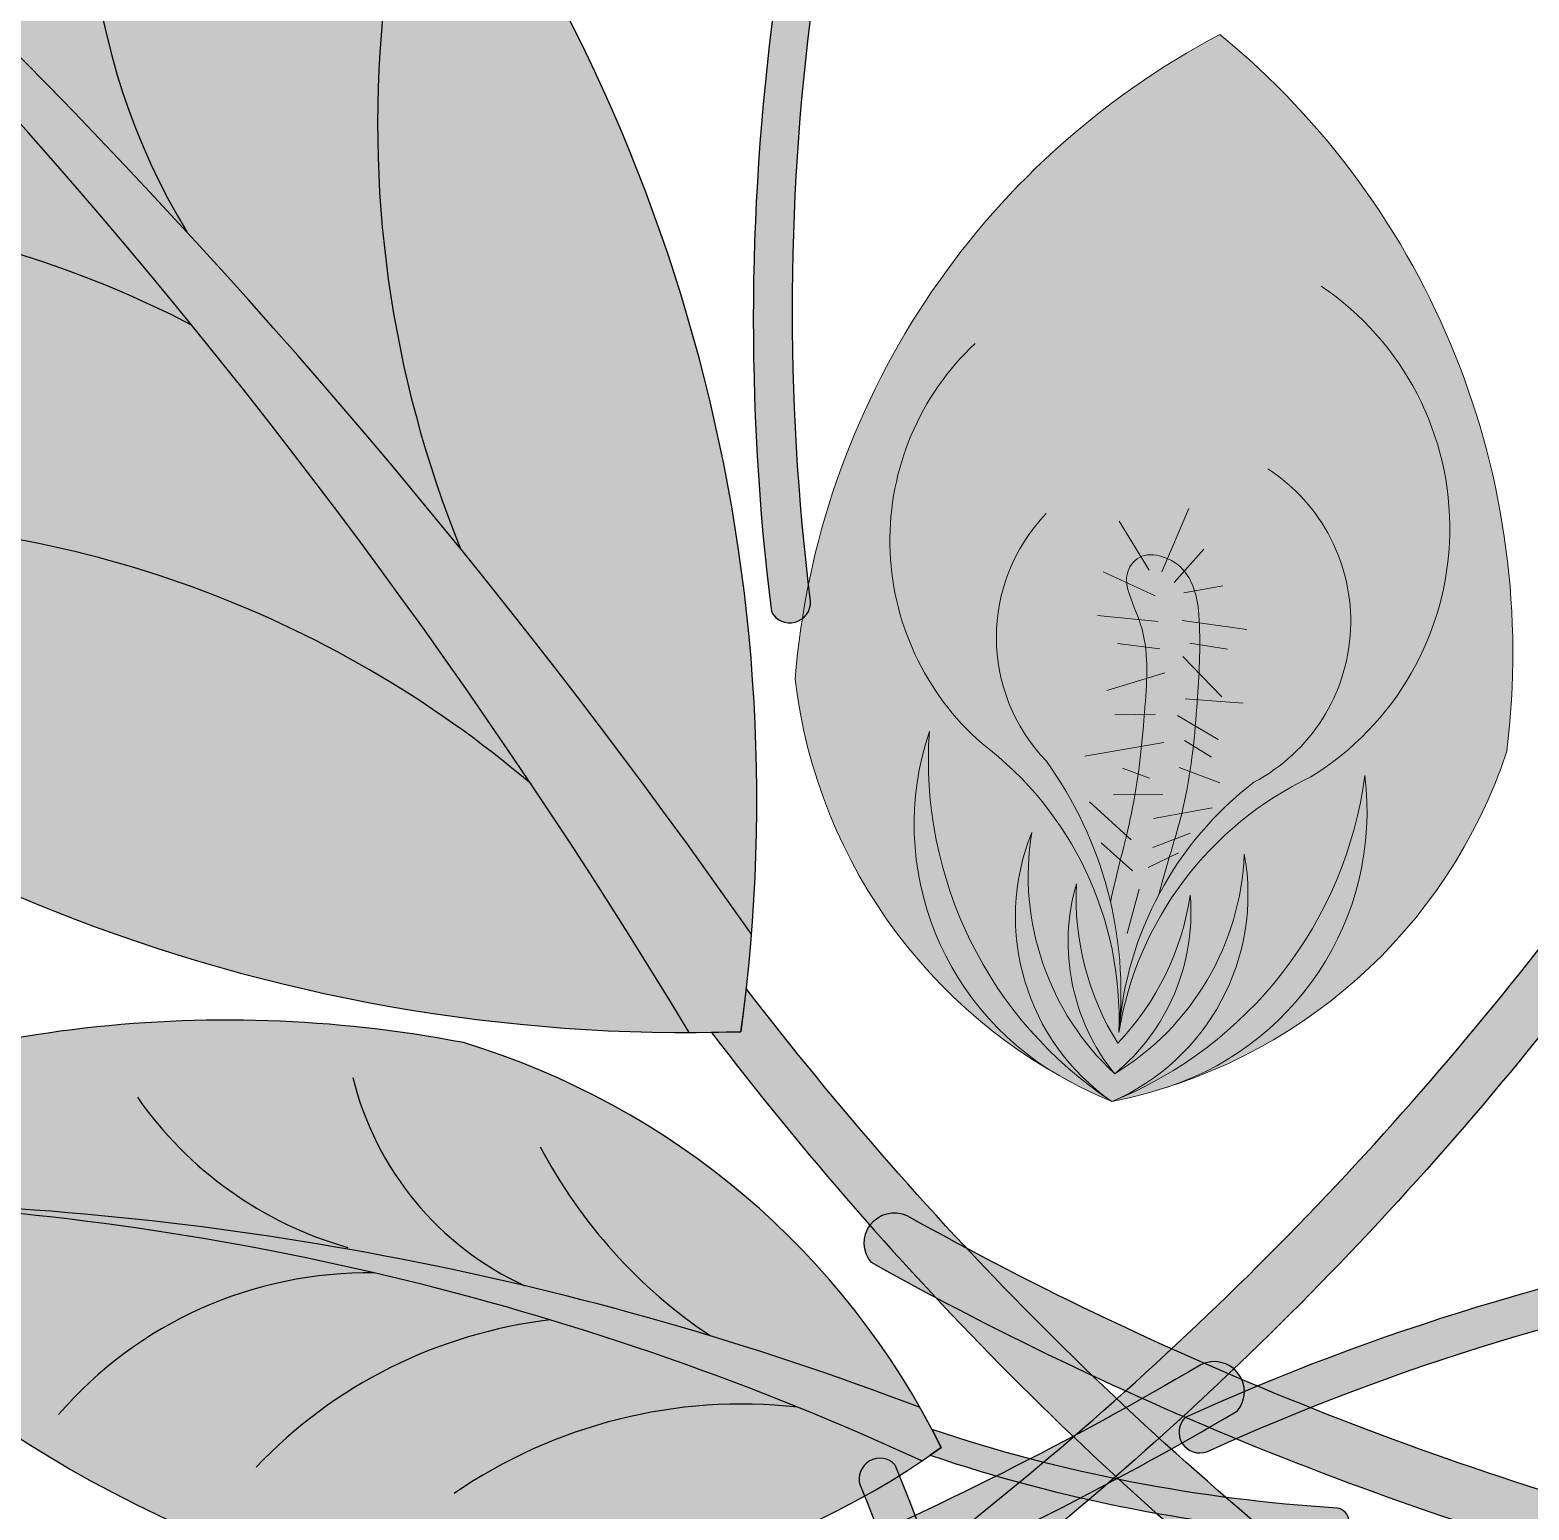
# Model space of a CAD drawing. Header units: inches. Extents: x 9636 to 21597, y -10243 to 557.
# Drawn here: x 14801.65 to 14808.63, y -8228.94 to -8222.05 of the extents above; entities that cross this region are included whole.
import ezdxf

# ---------------------------------------------------------------- set-up
doc = ezdxf.new("R2010")
doc.units = ezdxf.units.IN
doc.header["$MEASUREMENT"] = 0
doc.layers.add('MESA', color=7, linetype='Continuous')

# ---------------------------------------------------------------- blocks, each defined once
blk = doc.blocks.new('FF')
at = {"layer": 'MESA', "ltscale": 0.8}
h = blk.add_hatch(color=85, dxfattribs=at)
h.dxf.hatch_style = 1
h.set_gradient(color1=(103, 159, 96), color2=(179, 207, 175), one_color=1, tint=0.75, name='INVCURVED')
h.paths.add_polyline_path([(14799.05445458659, -8224.368329473942, 0.1995123331975758), (14804.7184335575, -8226.719750004242, 0.0967495278531692), (14797.31348600869, -8218.538044984636, -0.08665420676483183), (14805.00795919195, -8226.26197449086, 0.1924888780828612), (14803.24649439747, -8220.597007581164, 0.1586077411667837), (14796.25593269032, -8217.042105597138, 0.1586077411660197)])
h = blk.add_hatch(color=85, dxfattribs=at)
h.dxf.hatch_style = 1
h.set_gradient(color1=(103, 159, 96), color2=(52, 80, 48), one_color=1, tint=0.25)
h.paths.add_polyline_path([(14797.31348600872, -8218.538044984658, -0.09674952785286056), (14804.7184335575, -8226.719750004242, 0.007527451123012324), (14804.95898321219, -8226.7160436222, 0.01429188129494994), (14805.00795919195, -8226.26197449086, 0.08665420676455064)])
h = blk.add_hatch(color=35, dxfattribs=at)
h.dxf.hatch_style = 1
h.set_gradient(color1=(179, 116, 77), color2=(114, 74, 49), one_color=1, tint=0.3199999928474426, name='CURVED')
h.paths.add_polyline_path([(14805.19918860693, -8223.270735239954), (14805.017021281, -8223.304550142957, 0.03310768506175343), (14805.10054852382, -8224.758603124052, 0.8090823413515376), (14805.28283431246, -8224.710252687855, -0.032777259300629)])
h.paths.add_polyline_path([(14805.12615413882, -8221.852194507628, 0.03310768506174779), (14805.017021281, -8223.304550142957), (14805.19918860693, -8223.270735239954, -0.03277725930060161), (14805.30438681303, -8221.832632175396), (14805.19368970387, -8221.91771653667)])
h = blk.add_hatch(color=7, dxfattribs=at)
h.dxf.hatch_style = 1
h.set_gradient(color1=(237, 238, 238), one_color=1, tint=1)
h.paths.add_polyline_path([(14807.18920022608, -8222.070758182144, 0.2569091805170801), (14805.21141805087, -8225.073592197134, 0.2403030205165218), (14806.44663680453, -8226.923619413525, -0.3583807301859824), (14805.83639955202, -8225.316668057376, 0.2702333190890776), (14806.68593445048, -8227.040979058593, -0.3489770048102109), (14806.31273046278, -8225.788460215483, 0.2509502793129825), (14806.69902327128, -8226.911714696349, -0.2453890551403372), (14806.521024757, -8226.026351786953, 0.1532458537889449), (14806.71339820281, -8226.769748784256, 0.1518402250092038), (14807.04980791107, -8226.08696533719, 0.00137366511991412), (14807.05088621229, -8226.080003554713, -0.245389055139057), (14806.69902327121, -8226.911714696342, 0.2509502793127925), (14807.30263972059, -8225.888694684452, -0.3489770048638718), (14806.68593445058, -8227.040979058702, 0.2702333191166405), (14807.86387641593, -8225.521962699493, -0.358380731124288), (14806.94390052395, -8226.973970459627, 0.240303021013481), (14808.52489863525, -8225.409102714084, 0.2569091805174252)])
edge = h.paths.add_edge_path(flags=16)
edge.add_arc((14804.88885614053, -8226.531304657057), 1.839283122478519, 354.1341814342972, 355.63354212006226, ccw=False)
edge.add_arc((14808.33726398628, -8226.840045915607), 1.623254014835382, 174.0344041079167, 175.7333194462699, ccw=False)
edge.add_arc((14804.88885614053, -8226.531304657046), 1.839283122478519, 355.633542119707, 373.1926147437849)
edge.add_spline(control_points=[(14806.68033673461, -8226.108168088229), (14806.68177786654, -8226.101250222648), (14806.69546661585, -8226.036711266759), (14806.7113234923, -8225.972655135549), (14806.72559658653, -8225.915589053844)], knot_values=[0.2471511740125481, 0.2471511740125481, 0.2471511740125481, 0.2471511740125481, 0.247785628570655, 0.2530743171580143, 0.2530743171580143, 0.2530743171580143, 0.2530743171580143], degree=3, periodic=0)
edge.add_spline(control_points=[(14806.72559658653, -8225.915589053844), (14806.73508297698, -8225.87766096876), (14806.74462004341, -8225.839789739275), (14806.75373397988, -8225.80190014029)], knot_values=[0.2436361292652643, 0.2436361292652643, 0.2436361292652643, 0.2436361292652643, 0.2471511740125481, 0.2471511740125481, 0.2471511740125481, 0.2471511740125481], degree=3, periodic=0)
edge.add_spline(control_points=[(14806.75373397988, -8225.80190014029), (14806.76415070605, -8225.758594420626), (14806.77865053037, -8225.69490074394), (14806.79042735547, -8225.630912520564), (14806.7939456363, -8225.610416229762)], knot_values=[0.2377304945037521, 0.2377304945037521, 0.2377304945037521, 0.2377304945037521, 0.2417479965750198, 0.2436361292652643, 0.2436361292652643, 0.2436361292652643, 0.2436361292652643], degree=3, periodic=0)
edge.add_spline(control_points=[(14806.7939456363, -8225.610416229762), (14806.79937207646, -8225.578803660725), (14806.80421100443, -8225.54710031755), (14806.80857751946, -8225.515276663016)], knot_values=[0.2348183224622999, 0.2348183224622999, 0.2348183224622999, 0.2348183224622999, 0.2377304945037521, 0.2377304945037521, 0.2377304945037521, 0.2377304945037521], degree=3, periodic=0)
edge.add_spline(control_points=[(14806.80857751946, -8225.515276663016), (14806.81440631252, -8225.472795761121), (14806.81939330516, -8225.430100474428), (14806.82381227858, -8225.387120544148)], knot_values=[0.2309309092598198, 0.2309309092598198, 0.2309309092598198, 0.2309309092598198, 0.2348183224622999, 0.2348183224622999, 0.2348183224622999, 0.2348183224622999], degree=3, periodic=0)
edge.add_spline(control_points=[(14806.82381227858, -8225.387120544148), (14806.82888214856, -8225.33780984724), (14806.83320434174, -8225.28812447744), (14806.83719231466, -8225.237958331916)], knot_values=[0.2264708961110354, 0.2264708961110354, 0.2264708961110354, 0.2264708961110354, 0.2309309092598199, 0.2309309092598199, 0.2309309092598199, 0.2309309092598199], degree=3, periodic=0)
edge.add_spline(control_points=[(14806.83719231466, -8225.237958331916), (14806.83813408914, -8225.226111412077), (14806.84246805603, -8225.170366224544), (14806.84651121281, -8225.1139992577), (14806.84777713512, -8225.069926488459)], knot_values=[0.2215260703448321, 0.2215260703448321, 0.2215260703448321, 0.2215260703448321, 0.222579318859487, 0.2264708961110354, 0.2264708961110354, 0.2264708961110354, 0.2264708961110354], degree=3, periodic=0)
edge.add_spline(control_points=[(14806.84777713512, -8225.069926488459), (14806.84919492143, -8225.020566612015), (14806.84820938344, -8224.971568012257), (14806.84238191541, -8224.923876305113)], knot_values=[0.2171676473178, 0.2171676473178, 0.2171676473178, 0.2171676473178, 0.2215260703448321, 0.2215260703448321, 0.2215260703448321, 0.2215260703448321], degree=3, periodic=0)
edge.add_spline(control_points=[(14806.84238191541, -8224.923876305113), (14806.83797074189, -8224.887775481486), (14806.82925138611, -8224.844877430009), (14806.81488937715, -8224.803685951876), (14806.81224089869, -8224.796465831681)], knot_values=[0.2131642620453263, 0.2131642620453263, 0.2131642620453263, 0.2131642620453263, 0.2164634238997696, 0.2171676473178, 0.2171676473178, 0.2171676473178, 0.2171676473178], degree=3, periodic=0)
edge.add_spline(control_points=[(14806.81224089869, -8224.796465831681), (14806.79872313817, -8224.75961453879), (14806.77369652076, -8224.705389694602), (14806.75720507715, -8224.644590291007), (14806.75525663473, -8224.624519817231)], knot_values=[0.2077773224475375, 0.2077773224475375, 0.2077773224475375, 0.2077773224475375, 0.2113716592103856, 0.2131642620453263, 0.2131642620453263, 0.2131642620453263, 0.2131642620453263], degree=3, periodic=0)
edge.add_spline(control_points=[(14806.75525663473, -8224.624519817231), (14806.7535725435, -8224.607172366656), (14806.7562568673, -8224.559005957695), (14806.79270828158, -8224.516274662921), (14806.82094904364, -8224.503101076305)], knot_values=[0.203445163018474, 0.203445163018474, 0.203445163018474, 0.203445163018474, 0.2049945578871382, 0.2077773224475375, 0.2077773224475375, 0.2077773224475375, 0.2077773224475375], degree=3, periodic=0)
edge.add_spline(control_points=[(14806.82094904364, -8224.503101076305), (14806.82266304878, -8224.502301537148), (14806.85796366386, -8224.48707559886), (14806.90354811436, -8224.4955083052), (14806.94146952746, -8224.511128956956), (14806.94468630076, -8224.512530102233)], knot_values=[0.1996944706411438, 0.1996944706411438, 0.1996944706411438, 0.1996944706411438, 0.1998633638435843, 0.2031371852270858, 0.203445163018474, 0.203445163018474, 0.203445163018474, 0.203445163018474], degree=3, periodic=0)
edge.add_spline(control_points=[(14806.94468630076, -8224.512530102233), (14806.96710992786, -8224.522297268368), (14806.9948802356, -8224.539522110032), (14807.01714450013, -8224.563338781923), (14807.02274782632, -8224.57013267629)], knot_values=[0.1967564236367511, 0.1967564236367511, 0.1967564236367511, 0.1967564236367511, 0.1989032889930779, 0.1996944706411438, 0.1996944706411438, 0.1996944706411438, 0.1996944706411438], degree=3, periodic=0)
edge.add_spline(control_points=[(14807.02274782632, -8224.57013267629), (14807.03851110174, -8224.589245257705), (14807.0562195453, -8224.620190938558), (14807.06816407875, -8224.652771523719), (14807.07116195211, -8224.662171504531)], knot_values=[0.1936429904609736, 0.1936429904609736, 0.1936429904609736, 0.1936429904609736, 0.1958687424163022, 0.1967564236367511, 0.1967564236367511, 0.1967564236367511, 0.1967564236367511], degree=3, periodic=0)
edge.add_spline(control_points=[(14807.07116195211, -8224.662171504531), (14807.08638482966, -8224.709903593139), (14807.0910958883, -8224.760493239155), (14807.09326555206, -8224.81104967011)], knot_values=[0.1891354409754396, 0.1891354409754396, 0.1891354409754396, 0.1891354409754396, 0.1936429904609736, 0.1936429904609736, 0.1936429904609736, 0.1936429904609736], degree=3, periodic=0)
edge.add_spline(control_points=[(14807.09326555206, -8224.81104967011), (14807.09346283928, -8224.81564675942), (14807.09477157112, -8224.849775361867), (14807.09525234891, -8224.883769026304), (14807.09516145553, -8224.913105212197)], knot_values=[0.1860923947748148, 0.1860923947748148, 0.1860923947748148, 0.1860923947748148, 0.186502265629451, 0.1891354409754396, 0.1891354409754396, 0.1891354409754396, 0.1891354409754396], degree=3, periodic=0)
edge.add_spline(control_points=[(14807.09516145553, -8224.913105212197), (14807.09502304605, -8224.95777740226), (14807.09370919213, -8225.002266779298), (14807.09161898395, -8225.046651722729)], knot_values=[0.1820826809719926, 0.1820826809719926, 0.1820826809719926, 0.1820826809719926, 0.1860923947748149, 0.1860923947748149, 0.1860923947748149, 0.1860923947748149], degree=3, periodic=0)
edge.add_spline(control_points=[(14807.09161898395, -8225.046651722729), (14807.08969458678, -8225.087515719124), (14807.08711212236, -8225.12829119364), (14807.08418303942, -8225.169039313336)], knot_values=[0.1783910477803653, 0.1783910477803653, 0.1783910477803653, 0.1783910477803653, 0.1820826809719925, 0.1820826809719925, 0.1820826809719925, 0.1820826809719925], degree=3, periodic=0)
edge.add_spline(control_points=[(14807.08418303942, -8225.169039313336), (14807.08329673842, -8225.181369144879), (14807.08024664303, -8225.222325584435), (14807.07694147859, -8225.263273083177), (14807.07440094719, -8225.291884572764)], knot_values=[0.1746797876871894, 0.1746797876871894, 0.1746797876871894, 0.1746797876871894, 0.175796826109966, 0.1783910477803653, 0.1783910477803653, 0.1783910477803653, 0.1783910477803653], degree=3, periodic=0)
edge.add_spline(control_points=[(14807.07440094719, -8225.291884572764), (14807.07164378176, -8225.322935797074), (14807.06861551175, -8225.353973625823), (14807.06518122554, -8225.38498910542)], knot_values=[0.171864353741853, 0.171864353741853, 0.171864353741853, 0.171864353741853, 0.1746797876871893, 0.1746797876871893, 0.1746797876871893, 0.1746797876871893], degree=3, periodic=0)
edge.add_spline(control_points=[(14807.06518122554, -8225.38498910542), (14807.0607843735, -8225.424697640594), (14807.05572201221, -8225.464369542824), (14807.04971102496, -8225.5039860227)], knot_values=[0.1682598066156458, 0.1682598066156458, 0.1682598066156458, 0.1682598066156458, 0.171864353741853, 0.171864353741853, 0.171864353741853, 0.171864353741853], degree=3, periodic=0)
edge.add_spline(control_points=[(14807.04971102496, -8225.5039860227), (14807.04129652087, -8225.559443307557), (14807.02924739329, -8225.624358701723), (14807.01357290023, -8225.689053803162), (14807.01119544487, -8225.698580435304)], knot_values=[0.1623418216133556, 0.1623418216133556, 0.1623418216133556, 0.1623418216133556, 0.1673876610569998, 0.1682598066156458, 0.1682598066156458, 0.1682598066156458, 0.1682598066156458], degree=3, periodic=0)
edge.add_spline(control_points=[(14807.01119544487, -8225.698580435304), (14807.00114137895, -8225.738867790053), (14806.98988063803, -8225.779018918356), (14806.97826513129, -8225.818819571172)], knot_values=[0.1586535887747186, 0.1586535887747186, 0.1586535887747186, 0.1586535887747186, 0.1623418216133555, 0.1623418216133555, 0.1623418216133555, 0.1623418216133555], degree=3, periodic=0)
edge.add_spline(control_points=[(14806.97826513129, -8225.818819571172), (14806.97001233562, -8225.84709786008), (14806.96158045147, -8225.875199226306), (14806.95327502873, -8225.903046826259)], knot_values=[0.1560331062850654, 0.1560331062850654, 0.1560331062850654, 0.1560331062850654, 0.1586535887747186, 0.1586535887747186, 0.1586535887747186, 0.1586535887747186], degree=3, periodic=0)
edge.add_spline(control_points=[(14806.95327502873, -8225.903046826259), (14806.94037969225, -8225.946284140271), (14806.92319615425, -8226.004459693238), (14806.90871075068, -8226.060959991364), (14806.90503419666, -8226.076061997552)], knot_values=[0.1504801710943955, 0.1504801710943955, 0.1504801710943955, 0.1504801710943955, 0.1545488385723417, 0.1560331062850654, 0.1560331062850654, 0.1560331062850654, 0.1560331062850654], degree=3, periodic=0)
edge.add_arc((14808.33726398628, -8226.84004591562), 1.623254014835383, 151.9235256810907, 174.0344041075157)
at = {"layer": 'MESA', "lineweight": 5, "ltscale": 0.8}
h = blk.add_hatch(color=95, dxfattribs=at)
h.dxf.hatch_style = 1
h.set_gradient(color1=(68, 182, 53), color2=(121, 213, 109), one_color=1, tint=0.6299999952316284, name='CYLINDER')
edge = h.paths.add_edge_path()
edge.add_spline(control_points=[(14807.07116195211, -8224.662171504531), (14807.06816407875, -8224.652771523719), (14807.0562195453, -8224.620190938558), (14807.03851110174, -8224.589245257705), (14807.02274782632, -8224.57013267629)], knot_values=[0.1936429904609736, 0.1936429904609736, 0.1936429904609736, 0.1936429904609736, 0.1945306716814224, 0.1967564236367511, 0.1967564236367511, 0.1967564236367511, 0.1967564236367511], degree=3, periodic=0)
edge.add_spline(control_points=[(14807.02274782632, -8224.57013267629), (14807.01714450013, -8224.563338781923), (14806.9948802356, -8224.539522110032), (14806.96710992786, -8224.522297268368), (14806.94468630076, -8224.512530102233)], knot_values=[0.1967564236367511, 0.1967564236367511, 0.1967564236367511, 0.1967564236367511, 0.197547605284817, 0.1996944706411439, 0.1996944706411439, 0.1996944706411439, 0.1996944706411439], degree=3, periodic=0)
edge.add_spline(control_points=[(14806.94468630076, -8224.512530102233), (14806.94146952746, -8224.511128956956), (14806.90354811436, -8224.4955083052), (14806.85796366386, -8224.48707559886), (14806.82266304878, -8224.502301537148), (14806.82094904364, -8224.503101076305)], knot_values=[0.1996944706411439, 0.1996944706411439, 0.1996944706411439, 0.1996944706411439, 0.2000024484325321, 0.2032762698160336, 0.2034451630184741, 0.2034451630184741, 0.2034451630184741, 0.2034451630184741], degree=3, periodic=0)
edge.add_spline(control_points=[(14806.82094904364, -8224.503101076305), (14806.79270828158, -8224.516274662921), (14806.7562568673, -8224.559005957695), (14806.7535725435, -8224.607172366656), (14806.75525663473, -8224.624519817231)], knot_values=[0.2034451630184741, 0.2034451630184741, 0.2034451630184741, 0.2034451630184741, 0.2062279275788734, 0.2077773224475375, 0.2077773224475375, 0.2077773224475375, 0.2077773224475375], degree=3, periodic=0)
edge.add_spline(control_points=[(14806.75525663473, -8224.624519817231), (14806.75720507715, -8224.644590291007), (14806.77369652076, -8224.705389694602), (14806.79872313817, -8224.75961453879), (14806.81224089869, -8224.796465831681)], knot_values=[0.2077773224475375, 0.2077773224475375, 0.2077773224475375, 0.2077773224475375, 0.2095699252824783, 0.2131642620453263, 0.2131642620453263, 0.2131642620453263, 0.2131642620453263], degree=3, periodic=0)
edge.add_spline(control_points=[(14806.81224089869, -8224.796465831681), (14806.81488937715, -8224.803685951876), (14806.82925138611, -8224.844877430009), (14806.83797074189, -8224.887775481486), (14806.84238191541, -8224.923876305113)], knot_values=[0.2131642620453263, 0.2131642620453263, 0.2131642620453263, 0.2131642620453263, 0.2138684854633567, 0.2171676473178, 0.2171676473178, 0.2171676473178, 0.2171676473178], degree=3, periodic=0)
edge.add_spline(control_points=[(14806.84238191541, -8224.923876305113), (14806.84820938344, -8224.971568012257), (14806.84919492143, -8225.020566612015), (14806.84777713512, -8225.069926488459)], knot_values=[0.2171676473178, 0.2171676473178, 0.2171676473178, 0.2171676473178, 0.2215260703448321, 0.2215260703448321, 0.2215260703448321, 0.2215260703448321], degree=3, periodic=0)
edge.add_spline(control_points=[(14806.84777713512, -8225.069926488459), (14806.84651121281, -8225.1139992577), (14806.84246805603, -8225.170366224544), (14806.83813408914, -8225.226111412077), (14806.83719231466, -8225.237958331916)], knot_values=[0.2215260703448321, 0.2215260703448321, 0.2215260703448321, 0.2215260703448321, 0.2254176475963806, 0.2264708961110354, 0.2264708961110354, 0.2264708961110354, 0.2264708961110354], degree=3, periodic=0)
edge.add_spline(control_points=[(14806.83719231466, -8225.237958331916), (14806.83320434174, -8225.28812447744), (14806.82888214856, -8225.33780984724), (14806.82381227858, -8225.387120544148)], knot_values=[0.2264708961110354, 0.2264708961110354, 0.2264708961110354, 0.2264708961110354, 0.2309309092598199, 0.2309309092598199, 0.2309309092598199, 0.2309309092598199], degree=3, periodic=0)
edge.add_spline(control_points=[(14806.82381227858, -8225.387120544148), (14806.81939330516, -8225.430100474428), (14806.81440631252, -8225.472795761121), (14806.80857751946, -8225.515276663016)], knot_values=[0.2309309092598199, 0.2309309092598199, 0.2309309092598199, 0.2309309092598199, 0.2348183224622999, 0.2348183224622999, 0.2348183224622999, 0.2348183224622999], degree=3, periodic=0)
edge.add_spline(control_points=[(14806.80857751946, -8225.515276663016), (14806.80421100443, -8225.54710031755), (14806.79937207646, -8225.578803660725), (14806.7939456363, -8225.610416229762)], knot_values=[0.2348183224622999, 0.2348183224622999, 0.2348183224622999, 0.2348183224622999, 0.2377304945037521, 0.2377304945037521, 0.2377304945037521, 0.2377304945037521], degree=3, periodic=0)
edge.add_spline(control_points=[(14806.7939456363, -8225.610416229762), (14806.79042735547, -8225.630912520564), (14806.77865053037, -8225.69490074394), (14806.76415070605, -8225.758594420626), (14806.75373397988, -8225.80190014029)], knot_values=[0.2377304945037521, 0.2377304945037521, 0.2377304945037521, 0.2377304945037521, 0.2396186271939966, 0.2436361292652643, 0.2436361292652643, 0.2436361292652643, 0.2436361292652643], degree=3, periodic=0)
edge.add_spline(control_points=[(14806.75373397988, -8225.80190014029), (14806.74462004341, -8225.839789739275), (14806.73508297698, -8225.87766096876), (14806.72559658653, -8225.915589053844)], knot_values=[0.2436361292652643, 0.2436361292652643, 0.2436361292652643, 0.2436361292652643, 0.2471511740125481, 0.2471511740125481, 0.2471511740125481, 0.2471511740125481], degree=3, periodic=0)
edge.add_spline(control_points=[(14806.72559658653, -8225.915589053844), (14806.7113234923, -8225.972655135549), (14806.69546661585, -8226.036711266759), (14806.68177786654, -8226.101250222648), (14806.68033673461, -8226.108168088229)], knot_values=[0.2471511740125481, 0.2471511740125481, 0.2471511740125481, 0.2471511740125481, 0.2524398625999075, 0.2530743171580144, 0.2530743171580144, 0.2530743171580144, 0.2530743171580144], degree=3, periodic=0)
edge.add_arc((14805.10840132978, -8226.513103490144), 1.623254014835383, 355.7333194394512, 374.44550377751204, ccw=False)
edge.add_arc((14808.33726398628, -8226.84004591562), 1.623254014835383, 151.9235256807927, 172.7029852161997, ccw=False)
edge.add_spline(control_points=[(14806.90503419666, -8226.076061997552), (14806.90871075068, -8226.060959991364), (14806.92319615425, -8226.004459693238), (14806.94037969225, -8225.946284140271), (14806.95327502873, -8225.903046826259)], knot_values=[0.1504801710943955, 0.1504801710943955, 0.1504801710943955, 0.1504801710943955, 0.1519644388071193, 0.1560331062850654, 0.1560331062850654, 0.1560331062850654, 0.1560331062850654], degree=3, periodic=0)
edge.add_spline(control_points=[(14806.95327502873, -8225.903046826259), (14806.96158045147, -8225.875199226306), (14806.97001233562, -8225.84709786008), (14806.97826513129, -8225.818819571172)], knot_values=[0.1560331062850654, 0.1560331062850654, 0.1560331062850654, 0.1560331062850654, 0.1586535887747186, 0.1586535887747186, 0.1586535887747186, 0.1586535887747186], degree=3, periodic=0)
edge.add_spline(control_points=[(14806.97826513129, -8225.818819571172), (14806.98988063803, -8225.779018918356), (14807.00114137895, -8225.738867790053), (14807.01119544487, -8225.698580435304)], knot_values=[0.1586535887747186, 0.1586535887747186, 0.1586535887747186, 0.1586535887747186, 0.1623418216133556, 0.1623418216133556, 0.1623418216133556, 0.1623418216133556], degree=3, periodic=0)
edge.add_spline(control_points=[(14807.01119544487, -8225.698580435304), (14807.01357290023, -8225.689053803162), (14807.02924739329, -8225.624358701723), (14807.04129652087, -8225.559443307557), (14807.04971102496, -8225.5039860227)], knot_values=[0.1623418216133556, 0.1623418216133556, 0.1623418216133556, 0.1623418216133556, 0.1632139671720015, 0.1682598066156458, 0.1682598066156458, 0.1682598066156458, 0.1682598066156458], degree=3, periodic=0)
edge.add_spline(control_points=[(14807.04971102496, -8225.5039860227), (14807.05572201221, -8225.464369542824), (14807.0607843735, -8225.424697640594), (14807.06518122554, -8225.38498910542)], knot_values=[0.1682598066156458, 0.1682598066156458, 0.1682598066156458, 0.1682598066156458, 0.171864353741853, 0.171864353741853, 0.171864353741853, 0.171864353741853], degree=3, periodic=0)
edge.add_spline(control_points=[(14807.06518122554, -8225.38498910542), (14807.06861551175, -8225.353973625823), (14807.07164378176, -8225.322935797074), (14807.07440094719, -8225.291884572764)], knot_values=[0.171864353741853, 0.171864353741853, 0.171864353741853, 0.171864353741853, 0.1746797876871894, 0.1746797876871894, 0.1746797876871894, 0.1746797876871894], degree=3, periodic=0)
edge.add_spline(control_points=[(14807.07440094719, -8225.291884572764), (14807.07694147859, -8225.263273083177), (14807.08024664303, -8225.222325584435), (14807.08329673842, -8225.181369144879), (14807.08418303942, -8225.169039313336)], knot_values=[0.1746797876871894, 0.1746797876871894, 0.1746797876871894, 0.1746797876871894, 0.1772740093575887, 0.1783910477803653, 0.1783910477803653, 0.1783910477803653, 0.1783910477803653], degree=3, periodic=0)
edge.add_spline(control_points=[(14807.08418303942, -8225.169039313336), (14807.08711212236, -8225.12829119364), (14807.08969458678, -8225.087515719124), (14807.09161898395, -8225.046651722729)], knot_values=[0.1783910477803653, 0.1783910477803653, 0.1783910477803653, 0.1783910477803653, 0.1820826809719925, 0.1820826809719925, 0.1820826809719925, 0.1820826809719925], degree=3, periodic=0)
edge.add_spline(control_points=[(14807.09161898395, -8225.046651722729), (14807.09370919213, -8225.002266779298), (14807.09502304605, -8224.95777740226), (14807.09516145553, -8224.913105212197)], knot_values=[0.1820826809719925, 0.1820826809719925, 0.1820826809719925, 0.1820826809719925, 0.1860923947748148, 0.1860923947748148, 0.1860923947748148, 0.1860923947748148], degree=3, periodic=0)
edge.add_spline(control_points=[(14807.09516145553, -8224.913105212197), (14807.09525234891, -8224.883769026304), (14807.09477157112, -8224.849775361867), (14807.09346283928, -8224.81564675942), (14807.09326555206, -8224.81104967011)], knot_values=[0.1860923947748148, 0.1860923947748148, 0.1860923947748148, 0.1860923947748148, 0.1887255701208035, 0.1891354409754396, 0.1891354409754396, 0.1891354409754396, 0.1891354409754396], degree=3, periodic=0)
edge.add_spline(control_points=[(14807.09326555206, -8224.81104967011), (14807.0910958883, -8224.760493239155), (14807.08638482966, -8224.709903593139), (14807.07116195211, -8224.662171504531)], knot_values=[0.1891354409754396, 0.1891354409754396, 0.1891354409754396, 0.1891354409754396, 0.1936429904609736, 0.1936429904609736, 0.1936429904609736, 0.1936429904609736], degree=3, periodic=0)
h = blk.add_hatch(color=83, dxfattribs=at)
h.dxf.hatch_style = 1
h.set_gradient(color1=(117, 211, 105), one_color=1, tint=1)
h.paths.add_polyline_path([(14805.83639955202, -8225.316668057376, 0.3583807301414101), (14806.44663680434, -8226.92361941342, 0.02724021252780064), (14806.68593445067, -8227.040979058718, -0.27023331912118)])
h.paths.add_polyline_path([(14806.69902327125, -8226.911714696318, -0.2509502793036039), (14806.31273046278, -8225.788460215483, 0.3489770048638718), (14806.68593445065, -8227.04097905871, 0.3489770048564635), (14807.30263972059, -8225.888694684449, -0.2509502793046178)])
h.paths.add_polyline_path([(14806.521024757, -8226.026351786953, 0.2453890551401661), (14806.69902327128, -8226.911714696349, 0.2453890551330679), (14807.05088621229, -8226.080003554713, -0.1532458537798691), (14806.71339820279, -8226.76974878422, -0.1532458537804744)], flags=17)
h.paths.add_polyline_path([(14806.68593445058, -8227.040979058698, 0.02724021243329556), (14806.94390052758, -8226.973970458435, 0.3583807303279284), (14807.86387641593, -8225.52196269949, -0.2702333191168038)])
at = {"layer": 'MESA', "ltscale": 0.8}
h = blk.add_hatch(color=35, dxfattribs=at)
h.dxf.hatch_style = 1
h.set_gradient(color1=(179, 116, 77), color2=(114, 74, 49), one_color=1, tint=0.3199999928474426, name='CURVED')
h.paths.add_polyline_path([(14807.36469426888, -8227.807743299156), (14807.51522857317, -8228.031269418409, -0.03310768506175343), (14805.92097631016, -8229.426271611102, -0.8090823413515376), (14805.78540747748, -8229.187810695797, 0.032777259300629)])
h.paths.add_polyline_path([(14808.91139672771, -8226.438038148324, -0.03310768506174779), (14807.51522857317, -8228.031269418409), (14807.36469426888, -8227.807743299156, 0.03277725930060161), (14808.7500793664, -8226.233119242326), (14808.77457313365, -8226.434711683787)])
h = blk.add_hatch(color=35, dxfattribs=at)
h.dxf.hatch_style = 1
h.set_gradient(color1=(179, 116, 77), color2=(114, 74, 49), one_color=1, tint=0.3199999928474426, name='CURVED')
h.paths.add_polyline_path([(14806.36554869593, -8228.09246934488), (14806.21447608539, -8228.315631996544, 0.03310768506175343), (14807.80536147829, -8229.714472610192, 0.8090823413515376), (14807.9415046566, -8229.47633913602, -0.032777259300629)])
h.paths.add_polyline_path([(14804.82215199808, -8226.719040304331, 0.03310768506174779), (14806.21447608539, -8228.315631996544), (14806.36554869593, -8228.09246934488, -0.03277725930060161), (14804.98396278715, -8226.514510801242), (14804.95898321218, -8226.716043622198)])
h = blk.add_hatch(color=85, dxfattribs=at)
h.dxf.hatch_style = 1
h.set_gradient(color1=(103, 159, 96), color2=(179, 207, 175), one_color=1, tint=0.75, name='INVCURVED')
h.paths.add_polyline_path([(14803.04347423379, -8229.277811181064, 0.1995123331975758), (14805.80064126292, -8228.715348880061, 0.0967495278531692), (14800.88290814829, -8227.509541988507, -0.08665420676483183), (14805.792989494, -8228.46693371336, 0.1924888780828612), (14803.66713478949, -8226.766764257236, 0.1586077411667837), (14800.09638774874, -8227.212881164458, 0.1586077411660197)])
h = blk.add_hatch(color=85, dxfattribs=at)
h.dxf.hatch_style = 1
h.set_gradient(color1=(103, 159, 96), color2=(52, 80, 48), one_color=1, tint=0.25)
h.paths.add_polyline_path([(14800.8829081483, -8227.509541988507, -0.09674952785286056), (14805.80064126292, -8228.715348880063, 0.007527451123012324), (14805.89111141913, -8228.65209783143, 0.01429188129494994), (14805.792989494, -8228.46693371336, 0.08665420676455064)])
h = blk.add_hatch(color=35, dxfattribs=at)
h.dxf.hatch_style = 1
h.set_gradient(color1=(179, 116, 77), color2=(114, 74, 49), one_color=1, tint=0.3199999928474426, name='CURVED')
h.paths.add_polyline_path([(14807.6261237842, -8228.472590428131), (14807.48089250522, -8228.699597869336, -0.03310768506175343), (14805.56696259342, -8227.791553989098, -0.8090823413515376), (14805.73184820111, -8227.572338905447, 0.032777259300629)])
h.paths.add_polyline_path([(14809.49793420272, -8229.347065386868, -0.03310768506174779), (14807.48089250522, -8228.699597869336), (14807.6261237842, -8228.472590428131, 0.03277725930060161), (14809.62180476403, -8229.117563462834), (14809.44657718118, -8229.220202399378)])
h = blk.add_hatch(color=35, dxfattribs=at)
h.dxf.hatch_style = 1
h.set_gradient(color1=(179, 116, 77), color2=(114, 74, 49), one_color=1, tint=0.3199999928474426, name='CURVED')
h.paths.add_polyline_path([(14808.47693185657, -8228.161504543763), (14808.39014268402, -8227.997809639051, 0.03310768506175343), (14807.02774989787, -8228.512720085995, 0.8090823413515376), (14807.12844369309, -8228.672177393848, -0.032777259300629)])
h.paths.add_polyline_path([(14809.80858101015, -8227.667235007411, 0.03310768506174779), (14808.39014268402, -8227.997809639051), (14808.47693185657, -8228.161504543763, -0.03277725930060161), (14809.88059332723, -8227.831441576058), (14809.76627683795, -8227.75128586018)])
h = blk.add_hatch(color=35, dxfattribs=at)
h.dxf.hatch_style = 1
h.set_gradient(color1=(179, 116, 77), color2=(114, 74, 49), one_color=1, tint=0.3199999928474426, name='CURVED')
h.paths.add_polyline_path([(14805.22788925757, -8229.210829364398), (14805.37834581523, -8229.434407822693, 0.03310768506175343), (14807.27070334969, -8228.48222382918, 0.8090823413515376), (14807.10077845481, -8228.266891419584, -0.032777259300629)])
h.paths.add_polyline_path([(14803.37686142115, -8230.12847670688, 0.03310768506174779), (14805.37834581523, -8229.434407822693), (14805.22788925757, -8229.210829364398, -0.03277725930060161), (14803.24770198926, -8229.90190907846), (14803.42526266036, -8230.00045685959)])
h = blk.add_hatch(color=35, dxfattribs=at)
h.dxf.hatch_style = 1
h.set_gradient(color1=(179, 116, 77), color2=(114, 74, 49), one_color=1, tint=0.3199999928474426, name='CURVED')
h.paths.add_polyline_path([(14806.7795514596, -8228.813609626535), (14806.77950739612, -8228.937263504635, 0.03310768506175343), (14807.74376244426, -8229.05990785892, 0.8090823413515376), (14807.73428362777, -8228.934402363788, -0.032777259300629)])
h.paths.add_polyline_path([(14805.83987791764, -8228.688414396342, 0.03310768506174779), (14806.77950739612, -8228.937263504635), (14806.7795514596, -8228.813609626535, -0.03277725930060161), (14805.8487934778, -8228.569081555273), (14805.89111141913, -8228.652097831431)])
h = blk.add_hatch(color=35, dxfattribs=at)
h.dxf.hatch_style = 1
h.set_gradient(color1=(179, 116, 77), color2=(114, 74, 49), one_color=1, tint=0.3199999928474426, name='CURVED')
h.paths.add_polyline_path([(14805.96938227383, -8230.196514537354), (14806.13646299098, -8230.116436973338, 0.03310768506175343), (14805.67724090861, -8228.734278534086, 0.8090823413515376), (14805.51383026872, -8228.82842117157, -0.032777259300629)])
h.paths.add_polyline_path([(14806.40922752954, -8231.547117363441, 0.03310768506174779), (14806.13646299098, -8230.116436973338), (14805.96938227383, -8230.196514537354, -0.03277725930060161), (14806.2422349829, -8231.612409479083), (14806.3269618972, -8231.501438543695)])
at = {"layer": 'MESA', "lineweight": 9, "ltscale": 0.8}
for p, q in [((14806.91877902234, -8224.573291327), (14807.0443617433, -8224.278757883105)), ((14806.85908711919, -8224.56533690198), (14806.71920350164, -8224.33706706099)), ((14806.97549582071, -8224.623005630867), (14807.11336455144, -8224.468736472458)), ((14806.88768167621, -8224.685715113324), (14806.64552887698, -8224.573813225365)), ((14807.02153555702, -8224.671078476213), (14807.20226074679, -8224.638641823418)), ((14806.90090506247, -8224.805443629351), (14806.61932890362, -8224.77693229204)), ((14807.01293169725, -8224.799696665572), (14807.31361380412, -8224.842189899988)), ((14806.90852268724, -8224.932291367448), (14806.71239877685, -8224.90733860554)), ((14807.04874530065, -8224.905707245493), (14807.22419114683, -8224.933670408995)), ((14807.01588614731, -8224.968678412532), (14807.19759201702, -8225.155759852456)), ((14806.9319610467, -8225.044521769392), (14806.66289848964, -8225.125718503421)), ((14807.02714832884, -8225.164618287543), (14807.29706511206, -8225.185540793327)), ((14806.88859377542, -8225.237069550954), (14806.69943895887, -8225.240340220673)), ((14806.99208382467, -8225.243391861175), (14807.18143794423, -8225.35493967073)), ((14806.92716010435, -8225.369353524115), (14806.55959636258, -8225.432543168552)), ((14807.0234049755, -8225.35962456839), (14807.15003597125, -8225.436508840621)), ((14806.99970967589, -8225.48514061078), (14807.189116209, -8225.556527567407)), ((14806.86158383309, -8225.535425460328), (14806.7352315237, -8225.487396331382)), ((14806.92286862905, -8225.609895570287), (14806.69403858731, -8225.61081970746)), ((14806.77502529008, -8225.821338362295), (14806.58167267648, -8225.644814184388)), ((14806.87941932269, -8225.72196518715), (14807.15320518391, -8225.673379645143)), ((14806.78275414827, -8225.96626067403), (14806.63591567938, -8225.836084667591)), ((14806.8769996016, -8225.85729179049), (14807.05008117391, -8225.7915356321)), ((14806.85469695758, -8225.951121559594), (14806.99609833466, -8225.882162678401)), ((14806.8124225578, -8226.052546529061), (14806.75638649554, -8226.258273371986))]:
    blk.add_line(p, q, dxfattribs=at)
at = {"layer": 'MESA', "ltscale": 0.8}
for points in [[(14805.30438681303, -8221.832632175396), (14805.19368970388, -8221.917716536673), (14805.12615413882, -8221.852194507628, 0.06628802967972178), (14805.10054852382, -8224.758603124052, 0.8090823413515378), (14805.28283431246, -8224.710252687855, -0.06562502276091056)], [(14808.7500793664, -8226.233119242328), (14808.77457313365, -8226.43471168379), (14808.91139672771, -8226.438038148326, -0.06628802967972178), (14805.92097631016, -8229.426271611104, -0.8090823413515378), (14805.78540747748, -8229.1878106958, 0.06562502276091056)], [(14804.98396278715, -8226.514510801242), (14804.95898321219, -8226.7160436222), (14804.82215199808, -8226.719040304331, 0.06628802967972178), (14807.80536147829, -8229.714472610192, 0.8090823413515378), (14807.9415046566, -8229.47633913602, -0.06562502276091056)], [(14809.62180476403, -8229.117563462836), (14809.44657718117, -8229.220202399376), (14809.49793420272, -8229.34706538687, -0.06628802967972178), (14805.56696259342, -8227.7915539891, -0.8090823413515378), (14805.73184820111, -8227.57233890545, 0.06562502276091056)], [(14809.88059332723, -8227.831441576058), (14809.76627683795, -8227.751285860184), (14809.80858101015, -8227.667235007411, 0.06628802967972178), (14807.02774989787, -8228.512720085995, 0.8090823413515378), (14807.12844369309, -8228.672177393848, -0.06562502276091056)], [(14803.24770198926, -8229.90190907846), (14803.42526266036, -8230.000456859587), (14803.37686142115, -8230.12847670688, 0.06628802967972178), (14807.27070334969, -8228.48222382918, 0.8090823413515378), (14807.10077845481, -8228.266891419584, -0.06562502276091056)], [(14805.8487934778, -8228.569081555275), (14805.89111141913, -8228.652097831431), (14805.83987791764, -8228.688414396343, 0.06628802967972178), (14807.74376244426, -8229.059907858922, 0.8090823413515378), (14807.73428362777, -8228.93440236379, -0.06562502276091056)], [(14806.2422349829, -8231.612409479083), (14806.3269618972, -8231.501438543692), (14806.40922752954, -8231.547117363441, 0.06628802967972178), (14805.67724090861, -8228.734278534086, 0.8090823413515378), (14805.51383026872, -8228.82842117157, -0.06562502276091056)]]:
    blk.add_lwpolyline(points, format="xyb", close=True, dxfattribs=at)
for centre, radius, start, end in [((14780.07239399589, -8241.584115968795), 28.78153299601394, 31.09475735859386, 53.19931744132401), ((14779.04428076793, -8244.432107318558), 31.69016131675633, 34.98544073689261, 54.79563633501697), ((14805.07718402849, -8221.355915586937), 3.154423388816684, 159.7133362597722, 211.210524387793), ((14797.04231260341, -8225.632474234118), 7.990481596672286, 352.2062487514263, 39.06363436758281), ((14808.53407390269, -8222.485964256459), 5.266822155525183, 173.7285730135647, 202.0818376179943), ((14800.14342849146, -8227.769537865062), 4.897047736877401, 62.53919498573512, 102.4296850456539), ((14804.71561983975, -8218.729268902971), 7.990481596672286, 224.8879222948006, 271.7453079109562), ((14800.64537799756, -8229.483991603753), 5.149423105894036, 49.61691954098136, 90.45778712553658), ((14802.56724831048, -8232.47650296166), 5.814711200008178, 79.0964769340696, 115.1463996089357), ((14802.60373821094, -8230.27555792477), 3.666394043824589, 26.2823346356357, 73.13972025179503), ((14804.55801062787, -8226.584545800522), 1.447391998158781, 193.7894221439795, 245.2866102720013), ((14803.62236618038, -8225.995114128089), 1.795118470488803, 214.8545453021426, 254.0628946257502), ((14804.74282747823, -8223.716960087026), 5.814711200008178, 216.9573288218645, 253.0072514967306), ((14806.16235401421, -8226.125306228894), 2.416656010939673, 207.8046588977717, 236.1579235022031), ((14800.25514473062, -8240.700881067618), 13.20626796671093, 65.17084324280451, 87.27540332553305), ((14800.59658532521, -8242.047600819911), 14.54087808023783, 69.06152662110516, 88.87172221922819), ((14803.22211414682, -8229.740202347666), 1.900965413427682, 89.05313914775707, 139.2429363028924), ((14804.3317579105, -8230.29050847569), 2.246986797678042, 96.61528086994787, 136.5057709298625), ((14804.9632935664, -8230.813056626981), 2.362788021743933, 83.69300542519, 124.5338730097463), ((14803.74531588455, -8225.679219292308), 3.666394043824589, 258.9640081790107, 305.8213937951681)]:
    blk.add_arc(centre, radius, start, end, dxfattribs=at)
at = {"layer": 'MESA', "lineweight": 9, "ltscale": 0.8}
for centre, radius, start, end in [((14808.9295226067, -8225.369740330714), 3.729880052366157, 117.8131318749585, 175.4459883586412), ((14804.82289742205, -8224.953918990126), 3.729880052366157, 352.9903162968742, 50.62317278056014), ((14806.89839764003, -8224.370315475779), 1.360816399643647, 301.6529520715625, 55.9503602004728), ((14806.91112040741, -8224.427383841463), 1.25857902827521, 133.1627441315788, 228.7514981918086), ((14806.95062111687, -8224.804781257073), 0.8474461488184172, 297.895170219924, 57.05961569020852), ((14806.98072191536, -8224.878764435427), 0.8323297560484371, 136.1893353226664, 223.9031378691966), ((14807.64256725434, -8224.787748805757), 2.447895605194047, 186.7057882701575, 246.9958351289915), ((14805.11238278105, -8226.656157521315), 1.607365752450375, 357.7494530541103, 52.92914740792179), ((14806.20039513456, -8224.64171990922), 2.447895605194047, 281.4404695265238, 341.7305163853592), ((14804.88885614053, -8226.531304657043), 1.839283122480592, 354.1341814458573, 35.7794784515598), ((14808.30468714003, -8226.9793981918), 1.607365752450653, 115.507157247655, 170.6868516014156), ((14808.33726398628, -8226.84004591562), 1.623254014835731, 127.588422126077, 175.7333194322339)]:
    blk.add_arc(centre, radius, start, end, dxfattribs=at)
at = {"layer": 'MESA', "color": 62, "lineweight": 5, "ltscale": 0.8}
for centre, radius, start, end in [((14807.11852365888, -8225.749127439352), 1.353093988771021, 161.3607925342275, 242.5831584817739), ((14807.73988120166, -8225.450289484257), 1.908165893264275, 175.9845133456153, 236.472650411037), ((14805.97224537996, -8225.27130536372), 1.908165893264275, 291.96365424448, 352.4517913099017), ((14806.52108667927, -8225.688633229482), 1.353093988771021, 285.8531461737458, 7.075512121289419), ((14807.28733631033, -8226.179923823674), 1.050285825198379, 158.1164719381287, 235.0677232216388), ((14807.55440763736, -8225.989492503511), 1.257845851722375, 170.8033962357956, 227.1533011498063), ((14806.26934427751, -8226.076845799078), 1.050285825198379, 293.3685814338767, 10.319832717387), ((14806.04586716733, -8225.836743398742), 1.257845851722375, 301.2830035057097, 357.6329084197197), ((14807.45770860558, -8226.298609795791), 0.9754491558092263, 163.7928819227249, 218.9421929158502), ((14807.80148307261, -8226.091588989839), 1.282119101587379, 177.0833979895268, 211.9336372990237), ((14806.07863866412, -8226.158970387265), 0.9754491558092263, 309.4941117396662, 4.643422732792888), ((14805.78334078041, -8225.88723953117), 1.282119101587379, 316.5026673564946, 351.3529066659909)]:
    blk.add_arc(centre, radius, start, end, dxfattribs=at)
blk.add_open_spline([(14806.90503419666, -8226.076061997552), (14806.90871075068, -8226.060959991364), (14806.94192816972, -8225.9313954908), (14807.04167725332, -8225.640235598365), (14807.08222153571, -8225.234912093345), (14807.1019656247, -8224.889099519381), (14807.08346670028, -8224.660131660572), (14807.01402136732, -8224.549550970918), (14806.92964027754, -8224.500335116694), (14806.82414303008, -8224.480819090997), (14806.74073356965, -8224.57472223554), (14806.76833331895, -8224.697988895081), (14806.86145955211, -8224.888090604574), (14806.83962679599, -8225.236472506733), (14806.79978885838, -8225.658408684338), (14806.71287479635, -8225.954636142982), (14806.68177786654, -8226.101250222648), (14806.68033673461, -8226.108168088229)], degree=3, knots=[0.1504801710943955, 0.1504801710943955, 0.1504801710943955, 0.1504801710943955, 0.1519644388071193, 0.1632139671720015, 0.1772740093575887, 0.1887255701208035, 0.1945306716814224, 0.197547605284817, 0.2000024484325321, 0.2032762698160336, 0.2062279275788734, 0.2095699252824783, 0.2138684854633567, 0.2254176475963806, 0.2396186271939966, 0.2524398625999075, 0.2530743171580144, 0.2530743171580144, 0.2530743171580144, 0.2530743171580144], dxfattribs=at)

msp = doc.modelspace()

# ---------------------------------------------------------------- block references
at = {"color": 18, "true_color": 0x000000}
msp.add_blockref('FF', (0, 0), dxfattribs=at)

doc.saveas('drawing.dxf')
